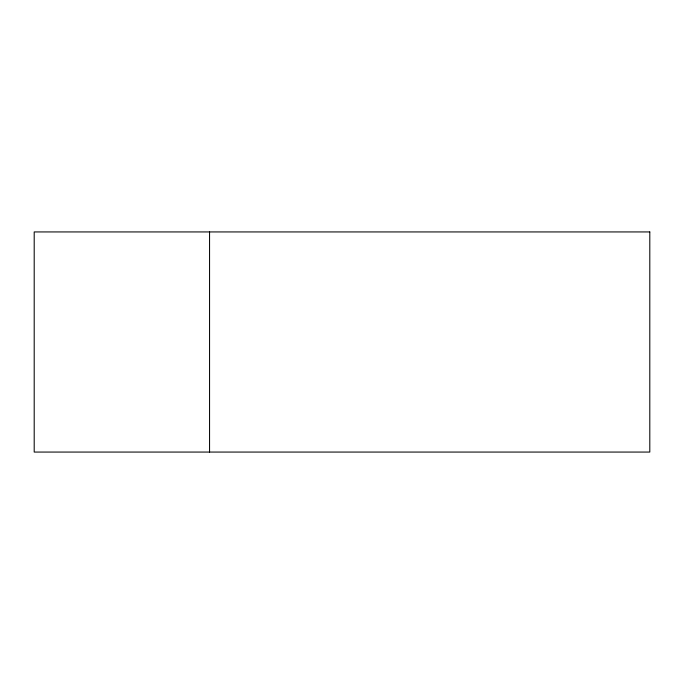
<?xml version="1.0" encoding="UTF-8"?>
<svg xmlns="http://www.w3.org/2000/svg" width="684" height="684" viewBox="0 0 684 684"><rect width="100%" height="100%" fill="white"/><g stroke="black" fill="none" stroke-linecap="round" stroke-linejoin="round"><path stroke-width="1.03" d="M209.56 231.936L209.56 452.064M649.8 231.936L34.2 231.936L34.2 452.064L649.8 452.064L649.8 231.936"/></g></svg>
